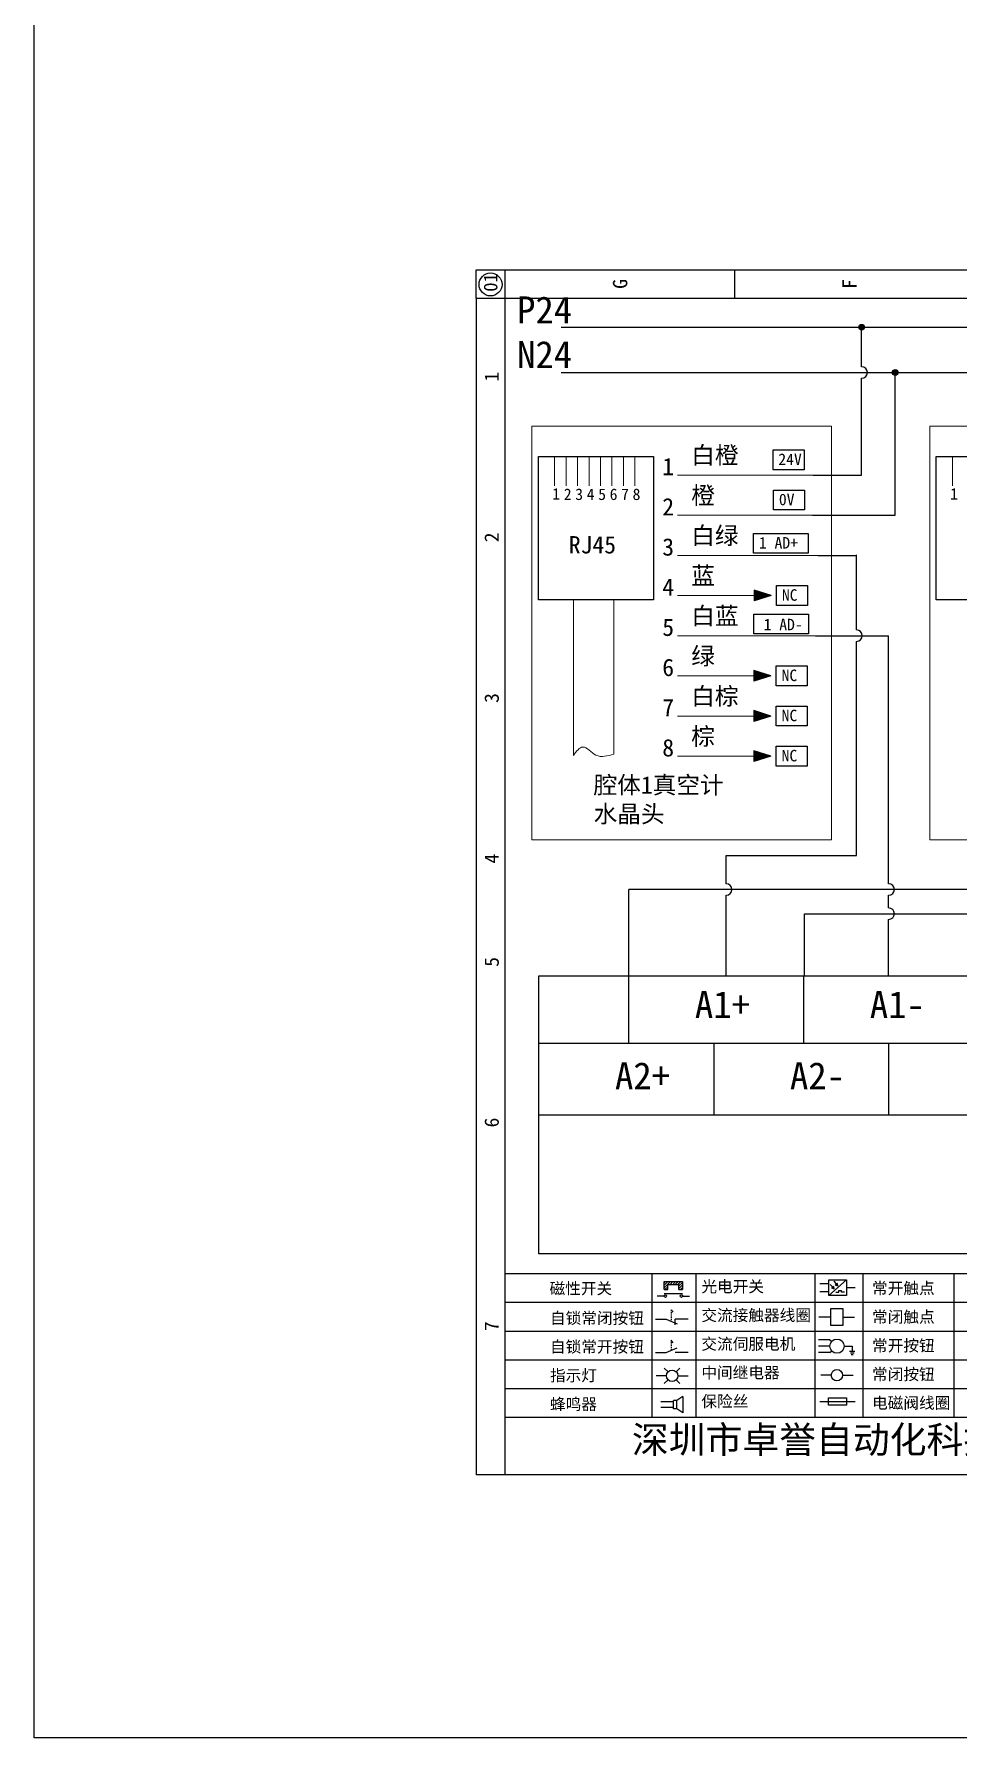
# Model space of a CAD drawing. Header units: millimetres. Extents: x -97 to 5214, y -62 to 3239.
# Drawn here: x -97.3 to 63.7, y -62.3 to 234.7 of the extents above; entities that cross this region are included whole.
import ezdxf

# ---------------------------------------------------------------- set-up
doc = ezdxf.new("R2010")
doc.units = ezdxf.units.MM
doc.styles.get("Standard").update_dxf_attribs({"font": 'SimSun.ttf'})
doc.styles.add('样式 2', font='NSimSun.ttf')
doc.styles.add('汉字', font='NSimSun.ttf')

# ---------------------------------------------------------------- blocks, each defined once
blk = doc.blocks.new('磁性开关')
at = {"linetype": 'ByBlock'}
h = blk.add_hatch(dxfattribs=at)
h.set_pattern_fill('ANSI31', color=256, scale=0.1, style=0)
h.paths.add_polyline_path([(-1907.69, -775.29), (-1910.88, -775.29), (-1910.88, -776.69), (-1910.25, -776.69), (-1910.25, -775.79), (-1908.31, -775.79), (-1908.31, -776.69), (-1907.69, -776.69)])
for p, q in [((-1910.91, -777.81), (-1912.09, -777.81)), ((-1910.88, -776.69), (-1910.88, -775.29)), ((-1910.88, -775.29), (-1907.69, -775.29)), ((-1910.88, -776.69), (-1910.25, -776.69)), ((-1910.88, -777.39), (-1907.69, -777.39)), ((-1910.25, -776.69), (-1910.25, -775.79)), ((-1910.25, -775.79), (-1908.31, -775.79)), ((-1908.31, -776.69), (-1908.31, -775.79)), ((-1908.31, -776.69), (-1907.69, -776.69)), ((-1907.69, -775.29), (-1907.69, -776.69)), ((-1907.66, -777.81), (-1906.48, -777.81))]:
    blk.add_line(p, q, dxfattribs=at)
for centre in [(-1910.68, -777.81), (-1907.88, -777.81)]:
    blk.add_circle(centre, 0.225, dxfattribs=at)
blk = doc.blocks.new('*U75')
at = {"linetype": 'ByBlock'}
for p, q in [((-1909.23, -780.45), (-1909.23, -780.67)), ((-1909.23, -780.45), (-1908.92, -780.84)), ((-1909.23, -780.84), (-1909.23, -781.05)), ((-1911.92, -782.07), (-1910.06, -782.07)), ((-1910.06, -782.07), (-1908.18, -782.88)), ((-1909.23, -781.23), (-1909.23, -781.44)), ((-1909.23, -781.61), (-1909.23, -781.83)), ((-1909.23, -782), (-1909.23, -782.21)), ((-1909.23, -782.38), (-1909.23, -782.43)), ((-1908.52, -783.07), (-1908.52, -782.07)), ((-1906.25, -782.07), (-1908.52, -782.07))]:
    blk.add_line(p, q, dxfattribs=at)
blk = doc.blocks.new('*U76')
at = {"linetype": 'ByBlock'}
for p, q in [((-1911.92, -792.89), (-1910.06, -792.89)), ((-1910.06, -792.89), (-1908.18, -792.08)), ((-1908.88, -791.17), (-1909.23, -790.71)), ((-1909.23, -790.71), (-1909.23, -790.92)), ((-1909.23, -791.09), (-1909.23, -791.31)), ((-1909.23, -791.48), (-1909.23, -791.69)), ((-1909.23, -791.86), (-1909.23, -792.08)), ((-1909.23, -792.25), (-1909.23, -792.47)), ((-1906.25, -792.89), (-1908.52, -792.89))]:
    blk.add_line(p, q, dxfattribs=at)
blk = doc.blocks.new('蜂鸣器')
at = {"linetype": 'ByBlock'}
for p, q in [((-1907.17, -795.53), (-1908.25, -796.26)), ((-1907.17, -795.53), (-1907.17, -798.41)), ((-1908.8, -796.48), (-1911.01, -796.48)), ((-1908.8, -797.46), (-1911.01, -797.46)), ((-1908.25, -796.26), (-1908.8, -796.26)), ((-1908.8, -797.68), (-1908.8, -796.26)), ((-1908.25, -797.68), (-1908.8, -797.68)), ((-1908.25, -797.68), (-1908.25, -796.26)), ((-1907.17, -798.41), (-1908.25, -797.68))]:
    blk.add_line(p, q, dxfattribs=at)
blk = doc.blocks.new('指示灯')
at = {"linetype": 'ByBlock'}
for p, q in [((-1854.25, -776.92), (-1856.06, -776.92)), ((-1854.62, -775.59), (-1853.97, -776.23)), ((-1854.62, -778.25), (-1853.97, -777.61)), ((-1851.9, -775.59), (-1852.54, -776.23)), ((-1851.9, -778.25), (-1852.54, -777.61)), ((-1852.26, -776.92), (-1850.45, -776.92))]:
    blk.add_line(p, q, dxfattribs=at)
blk.add_circle((-1853.26, -776.92), 0.992, dxfattribs=at)
blk = doc.blocks.new('光电开关')
at = {"linetype": 'ByBlock'}
h = blk.add_hatch(dxfattribs=at)
h.set_pattern_fill('ANSI31', color=256, scale=0.01, style=0)
h.set_pattern_definition([(45, (0.172267, 0), (-0.0224506403, 0.0224506403), [])])
h.paths.add_polyline_path([(-1882.44, -776.34), (-1882.5, -775.91), (-1882.68, -776.07)])
h.paths.add_polyline_path([(-1882.44, -776.34), (-1882.68, -776.07), (-1882.86, -776.23)])
h.paths.add_polyline_path([(-1883.11, -776.45), (-1883.29, -776.61), (-1883.05, -776.88)])
h.paths.add_polyline_path([(-1883.29, -776.61), (-1883.47, -776.77), (-1883.05, -776.88)])
for p, q in [((-1884.01, -775.96), (-1885.56, -775.96)), ((-1884.01, -777.39), (-1885.56, -777.39)), ((-1880.91, -775.3), (-1884.01, -778.05)), ((-1883.75, -776.09), (-1883.05, -776.88)), ((-1883.11, -776.45), (-1883.47, -776.77)), ((-1883.05, -776.88), (-1883.47, -776.77)), ((-1883.14, -775.55), (-1882.44, -776.34)), ((-1883.05, -776.88), (-1883.11, -776.45)), ((-1882.5, -775.91), (-1882.86, -776.23)), ((-1882.44, -776.34), (-1882.86, -776.23)), ((-1882.78, -777.47), (-1882.23, -777.47)), ((-1882.44, -776.34), (-1882.5, -775.91)), ((-1882.23, -777.47), (-1882.23, -777.14)), ((-1882.23, -777.14), (-1881.78, -777.14)), ((-1881.78, -777.47), (-1881.78, -777.14)), ((-1881.23, -777.47), (-1881.78, -777.47)), ((-1879.37, -776.67), (-1880.91, -776.67))]:
    blk.add_line(p, q, dxfattribs=at)
blk.add_lwpolyline([(-1884.01, -775.3), (-1880.91, -775.3), (-1880.91, -778.05), (-1884.01, -778.05)], close=True, dxfattribs=at)
blk = doc.blocks.new('交流接触器线圈')
at = {"linetype": 'ByBlock'}
for p, q in [((-1880.82, -781.77), (-1882.87, -781.77)), ((-1878.72, -781.77), (-1876.67, -781.77))]:
    blk.add_line(p, q, dxfattribs=at)
blk.add_lwpolyline([(-1880.82, -780.28), (-1878.72, -780.28), (-1878.72, -783.26), (-1880.82, -783.26)], close=True, dxfattribs=at)
blk = doc.blocks.new('交流伺服电机')
at = {"linetype": 'ByBlock'}
for p, q in [((-1880.97, -785.75), (-1882.94, -785.75)), ((-1880.97, -786.85), (-1882.94, -786.85)), ((-1880.97, -785.75), (-1880.65, -786.03)), ((-1878.49, -786.85), (-1877.07, -786.85)), ((-1877.07, -786.85), (-1877.07, -787.72)), ((-1880.97, -787.94), (-1882.94, -787.94)), ((-1880.97, -787.94), (-1880.65, -787.67)), ((-1877.54, -787.72), (-1876.59, -787.72)), ((-1877.38, -788.01), (-1876.75, -788.01)), ((-1877.23, -788.29), (-1876.9, -788.29))]:
    blk.add_line(p, q, dxfattribs=at)
blk.add_circle((-1879.73, -786.85), 1.24, dxfattribs=at)
blk = doc.blocks.new('中间继电器')
at = {"linetype": 'ByBlock'}
for p, q in [((-1880.72, -791.92), (-1882.54, -791.92)), ((-1878.74, -791.92), (-1876.92, -791.92))]:
    blk.add_line(p, q, dxfattribs=at)
blk.add_circle((-1879.73, -791.92), 0.992, dxfattribs=at)
blk = doc.blocks.new('保险丝')
at = {"linetype": 'ByBlock'}
blk.add_line((-1882.72, -796.49), (-1876.55, -796.49), dxfattribs=at)
blk.add_lwpolyline([(-1881.2, -795.86), (-1878.06, -795.86), (-1878.06, -797.12), (-1881.2, -797.12)], close=True, dxfattribs=at)

msp = doc.modelspace()

# ---------------------------------------------------------------- hatches: boundary and pattern name
at = {"lineweight": -2}
h = msp.add_hatch(color=0, dxfattribs=at)
edge = h.paths.add_edge_path()
edge.add_arc((46.963, 183.554), 0.5, 0, 360)
h = msp.add_hatch(color=0, dxfattribs=at)
edge = h.paths.add_edge_path()
edge.add_arc((52.825, 175.682), 0.5, 0, 360)
for points in [[(31.183, 136.799), (28.235, 137.744), (28.235, 135.854)], [(31.137, 122.799), (28.189, 123.744), (28.189, 121.854)], [(31.137, 115.799), (28.189, 116.744), (28.189, 114.854)], [(31.137, 108.799), (28.189, 109.744), (28.189, 107.854)]]:
    msp.add_hatch(color=256).paths.add_polyline_path(points)

# ---------------------------------------------------------------- linework, layer by layer
at = {"linetype": 'ByBlock'}
for p, q in [((-20.223, 193.547), (276.777, 193.547)), ((-20.223, 188.547), (-20.223, 193.547)), ((-15.223, 193.547), (-15.223, -16.453)), ((-20.223, 188.547), (-20.223, 3.547)), ((271.777, 18.547), (-15.223, 18.547)), ((271.777, 13.547), (-15.223, 13.547)), ((271.777, 8.547), (-15.223, 8.547)), ((-20.223, 3.547), (-20.223, -16.453)), ((271.777, 3.547), (-15.223, 3.547)), ((271.777, -1.453), (-15.223, -1.453)), ((271.777, -6.453), (-15.223, -6.453)), ((276.777, -16.453), (-20.223, -16.453))]:
    msp.add_line(p, q, dxfattribs=at)
at = {"color": 0, "lineweight": -2}
for p, q in [((-5.41, 183.554), (270.882, 183.554)), ((46.963, 176.682), (46.963, 183.554)), ((-5.41, 175.682), (271.071, 175.682)), ((52.825, 150.799), (52.825, 175.682)), ((46.963, 157.799), (46.963, 174.682)), ((38.511, 157.799), (46.963, 157.799)), ((38.373, 150.799), (52.825, 150.799)), ((39.34, 143.799), (46.081, 143.799)), ((46.081, 130.799), (46.081, 143.868)), ((38.926, 129.799), (51.666, 129.799)), ((46.081, 91.493), (46.081, 128.799)), ((51.666, 86.566), (51.666, 129.799)), ((23.36, 91.493), (46.081, 91.493)), ((23.36, 86.566), (23.36, 91.493)), ((6.354, 58.828), (6.354, 85.566)), ((120.469, 85.566), (6.354, 85.566)), ((23.36, 70.537), (23.36, 84.566)), ((51.666, 82.342), (51.666, 84.566)), ((37.003, 70.463), (37.003, 81.342)), ((37.003, 81.342), (124.631, 81.342)), ((51.666, 70.537), (51.666, 80.342)), ((36.854, 58.669), (36.854, 70.391)), ((-9.334, 58.804), (266.617, 58.804)), ((21.166, 58.804), (21.166, 46.295)), ((51.666, 58.804), (51.666, 46.295)), ((-9.334, 46.295), (266.596, 46.295)), ((10.356, 18.547), (10.356, -6.453)), ((18.033, 18.547), (18.033, -6.453)), ((38.823, 18.547), (38.823, -6.453)), ((47.176, 18.547), (47.176, -6.453)), ((63.031, 18.547), (63.031, -6.453))]:
    msp.add_line(p, q, dxfattribs=at)
at = {"lineweight": 0}
for p, q in [((-6.563, 161.077), (-6.563, 155.92)), ((-4.563, 161.077), (-4.563, 155.92)), ((-2.563, 161.077), (-2.563, 155.92)), ((-0.563, 161.077), (-0.563, 155.92)), ((1.437, 161.077), (1.437, 155.92)), ((3.437, 161.077), (3.437, 155.92)), ((5.437, 161.077), (5.437, 155.92)), ((7.437, 161.077), (7.437, 155.92)), ((62.793, 161.077), (62.793, 155.92)), ((14.874, 157.799), (38.511, 157.799)), ((14.874, 150.799), (38.373, 150.799)), ((14.874, 143.799), (39.34, 143.799)), ((14.874, 136.799), (31.183, 136.799)), ((-3.3, 136.18), (-3.3, 108.946)), ((3.74, 136.18), (3.74, 109.173)), ((14.874, 129.799), (38.926, 129.799)), ((14.874, 122.799), (31.137, 122.799)), ((14.874, 115.799), (31.137, 115.799)), ((14.874, 108.799), (31.137, 108.799))]:
    msp.add_line(p, q, dxfattribs=at)
for p, q in [((31.183, 136.799), (28.235, 137.744)), ((28.235, 137.744), (28.235, 135.854)), ((31.183, 136.799), (28.235, 135.854)), ((31.137, 122.799), (28.189, 123.744)), ((28.189, 123.744), (28.189, 121.854)), ((31.137, 122.799), (28.189, 121.854)), ((31.137, 115.799), (28.189, 116.744)), ((28.189, 116.744), (28.189, 114.854)), ((31.137, 115.799), (28.189, 114.854)), ((31.137, 108.799), (28.189, 109.744)), ((28.189, 109.744), (28.189, 107.854)), ((31.137, 108.799), (28.189, 107.854))]:
    msp.add_line(p, q)
at = {"color": 0, "lineweight": -2}
for points in [[(-97.31, 1756.939), (2445.521, 1756.939), (2445.521, -62.322), (-97.31, -62.322)], [(-9.334, 70.537), (266.596, 70.537), (266.596, 22.052), (-9.334, 22.052)]]:
    msp.add_lwpolyline(points, close=True, dxfattribs=at)
at = {"linetype": 'ByBlock'}
for points in [[(24.777, 193.547), (24.777, 188.547)], [(271.777, 188.547), (-20.223, 188.547)]]:
    msp.add_lwpolyline(points, dxfattribs=at)
at = {"lineweight": 0}
for points in [[(-10.536, 166.323), (41.714, 166.323), (41.714, 94.234), (-10.536, 94.234)], [(58.82, 166.323), (111.07, 166.323), (111.07, 94.234), (58.82, 94.234)]]:
    msp.add_lwpolyline(points, close=True, dxfattribs=at)
for points in [[(-9.383, 161.008), (10.648, 161.008), (10.648, 136.069), (-9.383, 136.069)], [(59.973, 161.008), (80.004, 161.008), (80.004, 136.069), (59.973, 136.069)]]:
    msp.add_lwpolyline(points, close=True)
at = {"color": 1}
for points in [[(31.513, 162.192), (36.916, 162.192), (36.916, 158.718), (31.513, 158.718)], [(31.61, 155.192), (37.012, 155.192), (37.012, 151.718), (31.61, 151.718)], [(28.13, 147.636), (37.646, 147.636), (37.646, 144.161), (28.13, 144.161)], [(32.134, 138.536), (37.537, 138.536), (37.537, 135.062), (32.134, 135.062)], [(28.174, 133.572), (37.69, 133.572), (37.691, 130.098), (28.174, 130.098)], [(32.088, 124.536), (37.491, 124.536), (37.491, 121.062), (32.088, 121.062)], [(32.088, 117.536), (37.491, 117.536), (37.491, 114.062), (32.088, 114.062)], [(32.088, 110.536), (37.491, 110.536), (37.491, 107.062), (32.088, 107.062)]]:
    msp.add_lwpolyline(points, close=True, dxfattribs=at)
at = {"linetype": 'ByBlock'}
msp.add_circle((-17.735, 191.02), 2, dxfattribs=at)
at = {"color": 0, "lineweight": -2}
for centre in [(46.963, 183.554), (52.825, 175.682)]:
    msp.add_circle(centre, 0.5, dxfattribs=at)
for centre in [(46.963, 175.682), (46.081, 129.799), (23.36, 85.566), (51.666, 85.566), (51.666, 81.342)]:
    msp.add_arc(centre, 1, 270, 90, dxfattribs=at)
at = {"lineweight": 0}
msp.add_spline([(-3.3, 108.946), (-1.643, 110.387), (0.641, 108.982), (3.74, 109.173)], degree=3, dxfattribs=at)

# ---------------------------------------------------------------- block references
at = {"linetype": 'ByBlock'}
for name, p in [('磁性开关', (1923.419, 792.507)), ('光电开关', (1925.23, 792.816)), ('*U75', (1922.966, 792.724)), ('交流接触器线圈', (1922.39, 792.816)), ('*U76', (1922.966, 797.724)), ('交流伺服电机', (1922.39, 792.816)), ('指示灯', (1867.18, 777.724)), ('中间继电器', (1922.39, 792.816)), ('蜂鸣器', (1922.966, 792.724)), ('保险丝', (1922.39, 792.816))]:
    msp.add_blockref(name, p, dxfattribs=at)

# ---------------------------------------------------------------- texts
at = {"linetype": 'ByBlock', "attachment_point": 1, "rotation": 90}
for s, insert, char_height, width in [('{\\fKaiTi_GB2312|b0|i0|c134|p0;01}', (-18.934, 189.745), 2.4, 60.2542), ('{\\fKaiTi_GB2312|b0|i0|c134|p0;G}', (3.606, 190.255), 2.5, 5), ('{\\fKaiTi_GB2312|b0|i0|c134|p0;F}', (43.606, 190.255), 2.5, 5), ('{\\fKaiTi_GB2312|b0|i0|c134|p49;1}', (-18.794, 174.091), 2.5, 11.7517), ('{\\fKaiTi_GB2312|b0|i0|c134|p49;2}', (-18.794, 146.091), 2.5, 11.7517), ('{\\fKaiTi_GB2312|b0|i0|c134|p49;3}', (-18.794, 118.091), 2.5, 11.7517), ('{\\fKaiTi_GB2312|b0|i0|c134|p49;4}', (-18.794, 90.091), 2.5, 11.7517), ('{\\fKaiTi_GB2312|b0|i0|c134|p49;5}', (-18.794, 72.091), 2.5, 11.7517), ('{\\fKaiTi_GB2312|b0|i0|c134|p49;6}', (-18.794, 44.091), 2.5, 11.7517), ('{\\fKaiTi_GB2312|b0|i0|c134|p49;7}', (-18.794, 8.585), 2.5, 11.7517)]:
    msp.add_mtext(s, dxfattribs=dict(at, insert=insert, char_height=char_height, width=width))
at = {"color": 0, "lineweight": -2, "attachment_point": 1}
for s, insert, char_height, width in [('P24', (-13.107, 188.939), 4.7064, 14.27309), ('N24', (-13.107, 181.166), 4.7064, 14.27309), ('A1+', (17.887, 67.856), 4.7064, 13.31977), ('A1-', (48.387, 67.856), 4.7064, 13.31977), ('A2+', (3.963, 55.453), 4.7064, 13.31977), ('A2-', (34.463, 55.453), 4.7064, 13.31977), ('深圳市卓誉自动化科技有限公司', (6.91, -7.982), 4.70644, 96.11383)]:
    msp.add_mtext(s, dxfattribs=dict(at, insert=insert, char_height=char_height, width=width))
at = {"color": 7, "char_height": 3.024, "attachment_point": 1}
for s, insert in [('{\\fSimSun|b0|i0|c134|p2;1}', (12.206, 160.784)), ('{\\fSimSun|b0|i0|c134|p2;白橙}', (17.259, 162.773)), ('{\\fSimSun|b0|i0|c134|p2;橙}', (17.259, 155.773)), ('{\\fSimSun|b0|i0|c134|p2;2}', (12.206, 153.784)), ('{\\fSimSun|b0|i0|c134|p2;白绿}', (17.259, 148.773)), ('{\\fSimSun|b0|i0|c134|p2;RJ45}', (-4.084, 147.157)), ('{\\fSimSun|b0|i0|c134|p2;3}', (12.206, 146.784)), ('{\\fSimSun|b0|i0|c134|p2;4}', (12.206, 139.784)), ('{\\fSimSun|b0|i0|c134|p2;蓝}', (17.259, 141.773)), ('{\\fSimSun|b0|i0|c134|p2;白蓝}', (17.259, 134.773)), ('{\\fSimSun|b0|i0|c134|p2;5}', (12.206, 132.784)), ('{\\fSimSun|b0|i0|c134|p2;绿}', (17.259, 127.773)), ('{\\fSimSun|b0|i0|c134|p2;6}', (12.206, 125.784)), ('{\\fSimSun|b0|i0|c134|p2;白棕}', (17.259, 120.773)), ('{\\fSimSun|b0|i0|c134|p2;7}', (12.206, 118.784)), ('{\\fSimSun|b0|i0|c134|p2;棕}', (17.259, 113.773)), ('{\\fSimSun|b0|i0|c134|p2;8}', (12.206, 111.784)), ('{\\fSimSun|b0|i0|c134|p2;腔体1真空计\\P水晶头}', (0.231, 105.293))]:
    msp.add_mtext_dynamic_manual_height_columns(s, width=47.92444, gutter_width=12.5, heights=[0], dxfattribs=dict(at, insert=insert))
at = {"char_height": 2, "width": 11.52479, "attachment_point": 1, "style": '样式 2'}
for s, insert in [('24V', (32.44, 161.549)), ('0V', (32.537, 154.549)), ('1 AD+', (29.057, 146.992)), ('NC', (33.061, 137.892)), ('1 AD-', (29.878, 132.745)), ('NC', (33.015, 123.892)), ('NC', (33.015, 116.892)), ('NC', (33.015, 109.892))]:
    msp.add_mtext(s, dxfattribs=dict(at, insert=insert))
at = {"char_height": 2, "width": 3.70552, "attachment_point": 1}
for s, insert in [('{\\fSimSun|b0|i0|c134|p2;1}', (-6.967, 155.521)), ('{\\fSimSun|b0|i0|c134|p2;2}', (-4.967, 155.452)), ('{\\fSimSun|b0|i0|c134|p2;3}', (-2.967, 155.452)), ('{\\fSimSun|b0|i0|c134|p2;4}', (-0.967, 155.452)), ('{\\fSimSun|b0|i0|c134|p2;5}', (1.033, 155.452)), ('{\\fSimSun|b0|i0|c134|p2;6}', (3.033, 155.452)), ('{\\fSimSun|b0|i0|c134|p2;7}', (5.033, 155.452)), ('{\\fSimSun|b0|i0|c134|p2;8}', (7.033, 155.452)), ('{\\fSimSun|b0|i0|c134|p2;1}', (62.389, 155.521))]:
    msp.add_mtext(s, dxfattribs=dict(at, insert=insert))
at = {"char_height": 2, "attachment_point": 1, "style": '汉字'}
for s, insert in [('{\\fKaiTi_GB2312|b0|i0|c134|p49;磁性开关}', (-7.448, 17.018)), ('{\\fKaiTi_GB2312|b0|i0|c134|p49;光电开关}', (19.028, 17.356)), ('{\\fKaiTi_GB2312|b0|i0|c134|p49;常开触点}', (48.781, 17.069)), ('{\\fKaiTi_GB2312|b0|i0|c134|p49;自锁常闭按钮}', (-7.367, 11.862)), ('{\\fKaiTi_GB2312|b0|i0|c134|p49;交流接触器线圈}', (19.028, 12.356)), ('{\\fKaiTi_GB2312|b0|i0|c134|p49;常闭触点}', (48.781, 12.069)), ('{\\fKaiTi_GB2312|b0|i0|c134|p49;自锁常开按钮}', (-7.367, 6.862)), ('{\\fKaiTi_GB2312|b0|i0|c134|p49;交流伺服电机}', (19.028, 7.356)), ('{\\fKaiTi_GB2312|b0|i0|c134|p49;常开按钮}', (48.781, 7.069)), ('{\\fKaiTi_GB2312|b0|i0|c134|p49;指示灯}', (-7.367, 1.862)), ('{\\fKaiTi_GB2312|b0|i0|c134|p49;中间继电器}', (19.028, 2.356)), ('{\\fKaiTi_GB2312|b0|i0|c134|p49;常闭按钮}', (48.781, 2.069)), ('{\\fKaiTi_GB2312|b0|i0|c134|p49;蜂鸣器}', (-7.367, -3.138)), ('{\\fKaiTi_GB2312|b0|i0|c134|p49;保险丝}', (19.028, -2.644)), ('{\\fKaiTi_GB2312|b0|i0|c134|p49;电磁阀线圈}', (48.781, -2.931))]:
    msp.add_mtext(s, dxfattribs=dict(at, insert=insert))

doc.saveas('drawing.dxf')
